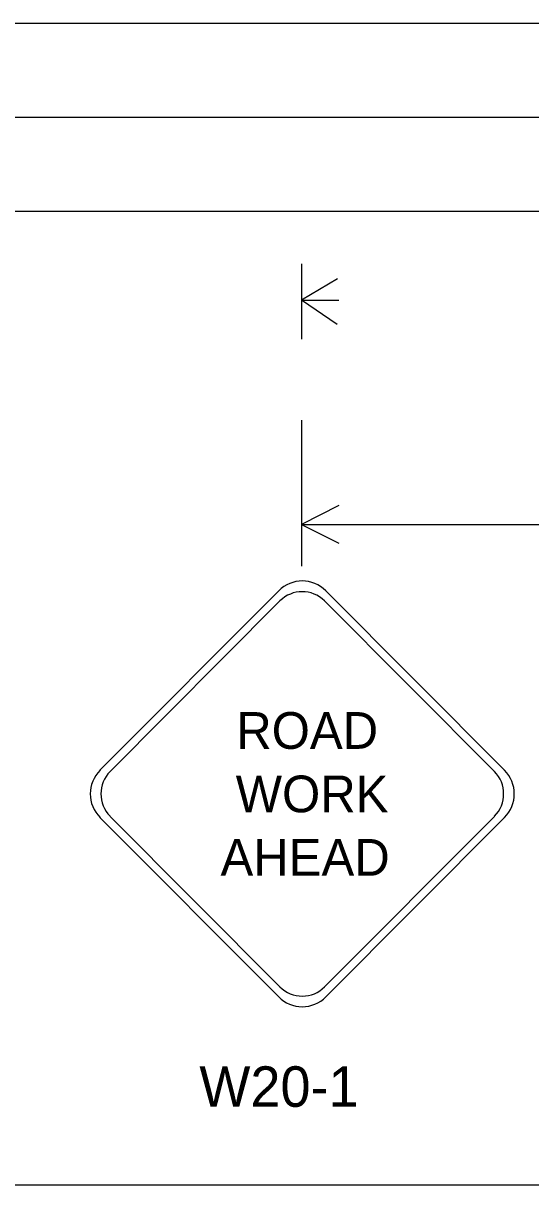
# Model space of a CAD drawing. Extents: x 0 to 34, y 0 to 22.
# Drawn here: x 7.944 to 9.45, y 12.818 to 16.264 of the extents above; entities that cross this region are included whole.
import ezdxf

# ---------------------------------------------------------------- set-up
doc = ezdxf.new("R2010")
doc.units = 0
doc.layers.add('Level 1', color=7, linetype='Continuous')

msp = doc.modelspace()

# ---------------------------------------------------------------- linework, layer by layer
at = {"layer": 'Level 1'}
for p, q in [((1.8941, 16.264), (18.0882, 16.264)), ((1.8941, 16.264), (18.7414, 16.264)), ((1.8941, 15.9853), (18.0882, 15.9853)), ((1.8941, 15.9853), (18.7414, 15.9853)), ((1.8941, 15.7067), (18.0882, 15.7067)), ((1.8941, 15.7067), (18.7414, 15.7067)), ((8.7696, 15.55), (8.7696, 15.4385)), ((8.7696, 15.4436), (8.8767, 15.5071)), ((8.7696, 15.4436), (8.8755, 15.3716)), ((8.7696, 15.442), (8.8808, 15.442)), ((8.7696, 15.4385), (8.7696, 15.3268)), ((8.7696, 15.3268), (8.7696, 15.3268)), ((8.7696, 15.0867), (8.7696, 14.777)), ((8.7696, 14.7782), (8.7696, 14.777)), ((8.7696, 14.777), (11.083, 14.777)), ((8.7696, 14.777), (8.7696, 14.6531)), ((8.1718, 14.0475), (8.7022, 14.5801)), ((8.842, 14.5801), (9.3724, 14.0475)), ((8.2018, 14.044), (8.7058, 14.5499)), ((8.8384, 14.5499), (9.3425, 14.044)), ((8.7022, 13.3749), (8.1718, 13.9074)), ((8.7058, 13.405), (8.2018, 13.9108)), ((9.3425, 13.9108), (8.8384, 13.405)), ((9.3724, 13.9074), (8.842, 13.3749)), ((1.25, 12.8177), (21.968, 12.8177))]:
    msp.add_line(p, q, dxfattribs=at)
msp.add_lwpolyline([(8.8806, 14.8327), (8.7696, 14.777), (8.8806, 14.7213)], dxfattribs=at)
for centre, major_axis, start_param, end_param in [((8.7721, 14.51), (0, 0.0991), 5.497787, 7.068583), ((8.7721, 14.4833), (0, 0.0941), 5.497787, 7.068583), ((8.2417, 13.9775), (0, -0.0991), 3.926991, 5.497787), ((8.2682, 13.9774), (0, -0.0941), 3.926991, 5.497787), ((9.276, 13.9774), (0, 0.0941), 3.926991, 5.497787), ((9.3026, 13.9775), (0, 0.0991), 3.926991, 5.497787), ((8.7721, 13.445), (0, 0.0991), 2.356194, 3.926991), ((8.7721, 13.4715), (0, 0.0941), 2.356194, 3.926991)]:
    msp.add_ellipse(centre, major_axis=major_axis, ratio=0.996122, start_param=start_param, end_param=end_param, dxfattribs=at)

# ---------------------------------------------------------------- texts
for s, height, p in [('ROAD', 0.109, (8.5761, 14.1111)), ('WORK', 0.109, (8.5745, 13.9228)), ('AHEAD', 0.109, (8.5295, 13.7346)), ('W20-1', 0.12, (8.4667, 13.049))]:
    msp.add_text(s, height=height, dxfattribs=at).set_placement(p)

doc.saveas('drawing.dxf')
